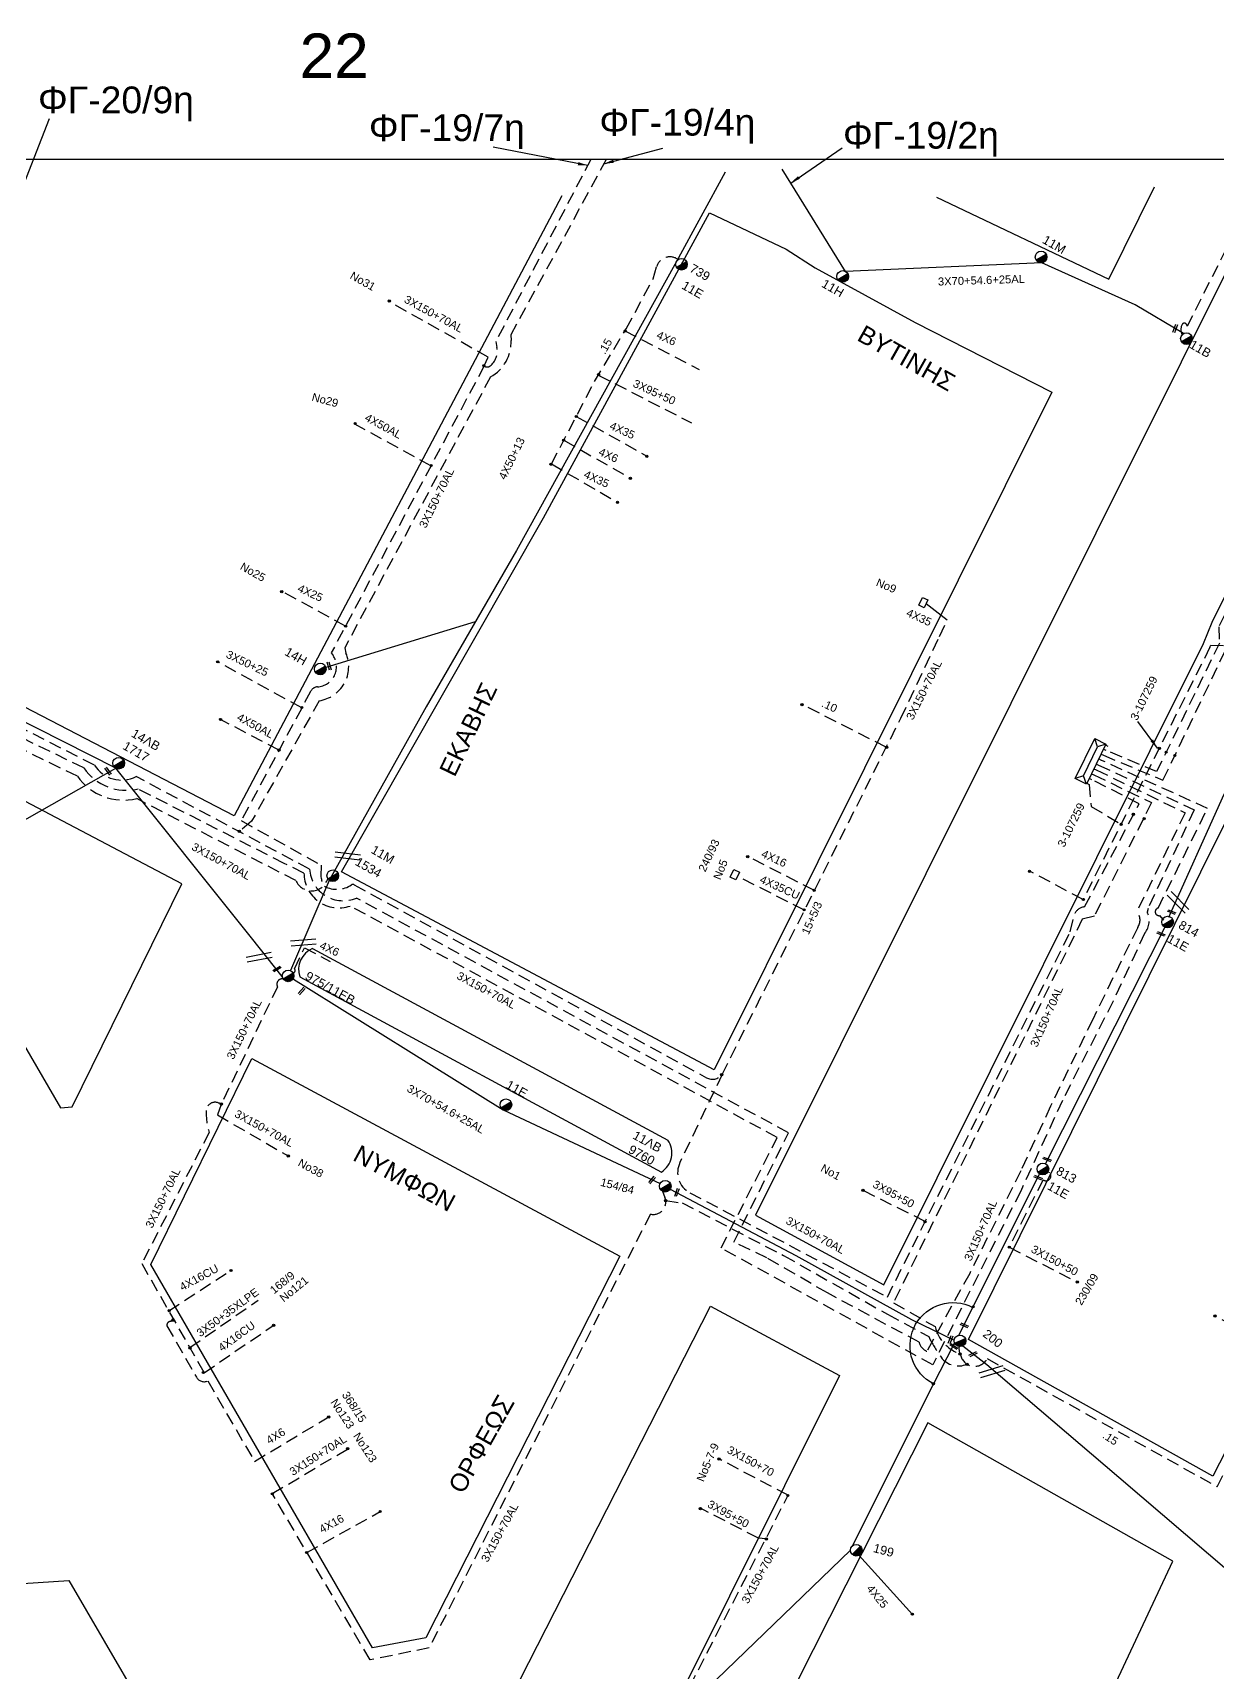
# Model space of a CAD drawing. Header units: millimetres. Extents: x 2662 to 4998, y 438 to 1235.
# Drawn here: x 4414.9 to 4535.3, y 1061.9 to 1228.6 of the extents above; entities that cross this region are included whole.
import ezdxf

# ---------------------------------------------------------------- set-up
doc = ezdxf.new("R2010")
doc.units = ezdxf.units.MM
doc.linetypes.add('DASHED', pattern=[19.05, 12.7, -6.35])
for name, color, linetype in [('Pillar OTE', 7, 'Continuous'), ('Άγνωστα', 7, 'Continuous'), ('Γυμνά εναέρια ΧΤ (3Φ)   4x35CU', 7, 'Continuous'), ('Γυμνά εναέρια ΧΤ και ΦΟΠ (3Φ)   4x50+16AL', 7, 'Continuous'), ('Εναέρια παροχή ΧΤ 4x16', 7, 'SYN_LINE'), ('Επιγραφές - Σχήματα', 7, 'Continuous'), ('Επιτοίχιο Κουτί', 7, 'Continuous'), ('Καλωδια ΧΤ    3Χ95+50', 7, 'DASHED'), ('Καλώδια ΧΤ   3x150+50CU', 7, 'DASHED'), ('Καλώδια ΧΤ   3x150+70 XLPE', 7, 'DASHED'), ('Καλώδια ΧΤ   3x150+70AL', 7, 'DASHED'), ('Καλώδια ΧΤ   3x150AL+50CU', 7, 'DASHED'), ('Καλώδια ΧΤ   4x50AL', 7, 'DASHED'), ('Μηχανική τομή', 7, 'Continuous'), ('Στύλος ΦΜ', 7, 'Continuous'), ('Στύλος ΦΜ @ 1', 7, 'Continuous'), ('Συνδέσεις', 7, 'Continuous'), ('Συνεστραμμένα ΧΤ   3x70+54.6+25 AL', 7, 'SYN_LINE'), ('Τομή', 7, 'Continuous'), ('Υποσταθμός πόλεως', 7, 'Continuous'), ('Υπόβαθρο ΔΕΗ', 7, 'Continuous'), ('Υπόγεια Καλώδια Δικτύου ΧΤ   .10', 7, 'DASHED'), ('Υπόγεια καλώδια Παροχών ΧΤ   .15', 7, 'DASHED'), ('Υπόγεια καλώδια Παροχών ΧΤ   4x16CU', 7, 'DASHED'), ('Υπόγεια καλώδια Παροχών ΧΤ   4x25', 7, 'DASHED'), ('Υπόγεια καλώδια Παροχών ΧΤ   4x6', 7, 'DASHED'), ('Υπόγειο καλώδιο Μέσης Τάσης 20KV', 7, 'Continuous')]:
    doc.layers.add(name, color=color, linetype=linetype)
doc.styles.add('arial', font='ARIAL.TTF')
doc.styles.get("Standard").update_dxf_attribs({"font": 'ARIAL.TTF'})
doc.linetypes.add('SYN_LINE', pattern='A,0.5,-0.0001,["/\\/\\/\\/",Standard,S=0.1,R=0,X=0,Y=-0.05],-0.25', length=0.7501)
doc.dimstyles.new('ISO-25', dxfattribs={"dimtxt": 2.5, "dimasz": 2.5, "dimexe": 1.25, "dimexo": 0.625, "dimtad": 1, "dimtxsty": 'Standard', "dimcen": 2.5, "dimadec": 0, "dimazin": 0, "dimtfac": 1, "dimtmove": 0, "dimatfit": 3, "dimfxl": 1, "dimarcsym": 0})

# ---------------------------------------------------------------- blocks, each defined once
blk = doc.blocks.new('ΤΟΜΗ')
at = {"layer": 'Τομή', "ltscale": 40}
for p, q in [((-5.68, 0), (5.68, 0)), ((5.68, -2.33), (-5.68, -2.33))]:
    blk.add_line(p, q, dxfattribs=at)
blk = doc.blocks.new('ΜΗΧΑΝΙΚΗ ΤΟΜΗ')
at = {"layer": 'Μηχανική τομή', "ltscale": 40}
for p, q in [((-1.89, 0.78), (1.89, 0.78)), ((1.89, 0), (-1.89, 0))]:
    blk.add_line(p, q, dxfattribs=at)
blk = doc.blocks.new('ΥΠΑΡΧΩΝ ΤΣΙΜΕΝΤΕΝΙΟΣ ΣΤΥΛΟΣ')
at = {"layer": 'Στύλος ΦΜ'}
blk.add_hatch(color=7, dxfattribs=at).paths.add_polyline_path([(-1.29, -2.28, 0.574793), (2.62, 0, 0.268822), (1.3, 2.27)])
at = {"layer": 'Στύλος ΦΜ', "color": 7}
blk.add_line((-1.29, -2.28), (1.3, 2.27), dxfattribs=at)
blk.add_circle((0, 0), 2.62, dxfattribs=at)
at = {"layer": 'Στύλος ΦΜ', "flags": 4}
for tag, p in [('ΑΡΙΘΜΟΣ', (-4.68, 8.05)), ('ΤΥΠΟΣ', (-4.91, 3.03))]:
    blk.add_attdef(tag, p, '', height=4, dxfattribs=at)
blk = doc.blocks.new('_ΣΥΝΔΕΣΗ')
at = {"layer": 'Συνδέσεις', "linetype": 'SYN_LINE', "ltscale": 40}
blk.add_hatch(color=256, dxfattribs=at).paths.add_polyline_path([(0.5, -0.01, 1), (-0.5, -0.01, 1)])
at = {"layer": 'Συνδέσεις'}
blk.add_circle((0, -0.01), 0.5, dxfattribs=at)
blk = doc.blocks.new('ΕΠΙΤΟΙΧΙΟ ΚΟΥΤΙ')
at = {"layer": 'Επιτοίχιο Κουτί', "ltscale": 40}
blk.add_lwpolyline([(-2.06, 1.35), (1.86, 1.35), (1.86, -1.39), (-2.06, -1.39)], close=True, dxfattribs=at)
blk = doc.blocks.new('ΥΠΟΣΤΑΘΜΟΣ ΠΟΛΕΩΣ 9 ΑΝΑΧΩΡΗΣΕΩΝ')
at = {"layer": 'Υποσταθμός πόλεως', "ltscale": 40}
for p, q in [((-9.63, -2.82), (-9.63, -4)), ((-7.12, -2.82), (-7.12, -4)), ((-4.84, -2.82), (-4.84, -4)), ((-2.36, -2.82), (-2.36, -4)), ((0.09, -2.82), (0.09, -4)), ((2.55, -2.82), (2.55, -4)), ((5.02, -2.82), (5.02, -4)), ((7.48, -2.82), (7.48, -4)), ((9.61, -2.82), (9.61, -4))]:
    blk.add_line(p, q, dxfattribs=at)
blk.add_lwpolyline([(-10.02, 2.82), (10.02, 2.82), (10.02, -2.82), (-10.02, -2.82)], close=True, dxfattribs=at)
for points in [[(-7.21, 0), (-10.02, 2.82)], [(-10.02, -2.82), (-7.21, 0)], [(-7.21, 0), (7.21, 0)], [(7.21, 0), (10.02, 2.82)], [(10.02, -2.82), (7.21, 0)]]:
    blk.add_lwpolyline(points, dxfattribs=at)
at = {"layer": 'Υποσταθμός πόλεως', "linetype": 'SYN_LINE', "ltscale": 40, "flags": 1}
for tag, p in [('ΜΕΤΑΣΧΗΜΑΤΙΣΜΟΣ', (10.79, 1.71)), ('ΙΣΧΥΣ', (10.77, -1.08)), ('ΑΡΙΘΜΟΣ', (10.89, -3.8))]:
    blk.add_attdef(tag, p, '', height=1.8, dxfattribs=at)

msp = doc.modelspace()

# ---------------------------------------------------------------- hatches: boundary and pattern name
at = {"layer": 'Pillar OTE', "ltscale": 40}
h = msp.add_hatch(color=256, dxfattribs=at)
h.dxf.hatch_style = 1
h.paths.add_polyline_path([(4429.14, 1097.87), (4428.92, 1097.56), (4429.3, 1097.59)])

# ---------------------------------------------------------------- linework, layer by layer
msp.add_lwpolyline([(4429.3, 1097.59), (4428.92, 1097.56), (4429.14, 1097.87), (4429.3, 1097.59)], dxfattribs=at)
at = {"layer": 'Άγνωστα', "color": 6}
msp.add_lwpolyline([(4530.36, 1138.67), (4535.84, 1150.8), (4541.05, 1161.64), (4549.18, 1177.59)], dxfattribs=at)
at = {"layer": 'Άγνωστα', "color": 85, "linetype": 'DASHED', "ltscale": 0.1}
for points in [[(4442.21, 1159.93), (4433.75, 1164.57)], [(4493.32, 1139.37), (4486.51, 1142.83)]]:
    msp.add_lwpolyline(points, dxfattribs=at)
at = {"layer": 'Άγνωστα', "color": 2}
for points in [[(4517.83, 1113.6), (4530.24, 1138.17)], [(4508.98, 1096.12), (4517.3, 1112.67)], [(4506.39, 1091.05), (4508.59, 1095.38)]]:
    msp.add_lwpolyline(points, dxfattribs=at)
at = {"layer": 'Άγνωστα', "color": 7}
msp.add_lwpolyline([(4506.47, 1091.2), (4506.1, 1091.42, -0.95848), (4510.42, 1099, 0.185194)], format="xyb", dxfattribs=at)
at = {"layer": 'Άγνωστα', "color": 2, "linetype": 'DASHED', "ltscale": 0.1}
msp.add_lwpolyline([(4489.4, 1075.48), (4488.64, 1075.55), (4482.74, 1078.58)], dxfattribs=at)
at = {"layer": 'Γυμνά εναέρια ΧΤ και ΦΟΠ (3Φ)   4x50+16AL', "color": 133}
for points in [[(4440.24, 1132.65), (4437.09, 1136.56), (4423.31, 1153.8), (4380.5, 1175.46)], [(4386.21, 1133.25), (4398.75, 1139.9), (4423.31, 1153.8)]]:
    msp.add_lwpolyline(points, dxfattribs=at)
at = {"layer": 'Γυμνά εναέρια ΧΤ και ΦΟΠ (3Φ)   4x50+16AL', "color": 151, "ltscale": 0.1}
msp.add_lwpolyline([(4445.01, 1142.4), (4441.07, 1133.24)], dxfattribs=at)
at = {"layer": 'Γυμνά εναέρια ΧΤ και ΦΟΠ (3Φ)   4x50+16AL', "color": 2}
for points in [[(4498.2, 1074.77), (4506.39, 1091.05)], [(4481.46, 1058.37), (4498.02, 1074.31)]]:
    msp.add_lwpolyline(points, dxfattribs=at)
at = {"layer": 'Εναέρια παροχή ΧΤ 4x16', "color": 85, "linetype": 'DASHED', "ltscale": 0.1}
msp.add_lwpolyline([(4494.33, 1141.37), (4487.54, 1144.85)], dxfattribs=at)
at = {"layer": 'Επιγραφές - Σχήματα'}
msp.add_lwpolyline([(4901.44, 1215.67), (4901.44, 1215.67), (3912.5, 1215.67), (3912.5, 717.65), (4901.44, 717.58)], dxfattribs=at)
at = {"layer": 'Καλωδια ΧΤ    3Χ95+50', "color": 85, "linetype": 'DASHED', "ltscale": 0.1}
msp.add_lwpolyline([(4505.6, 1107.73), (4499.21, 1110.91)], dxfattribs=at)
at = {"layer": 'Καλώδια ΧΤ   3x150+50CU', "color": 2, "linetype": 'DASHED', "ltscale": 0.1}
msp.add_lwpolyline([(4529.85, 1138.37), (4529.46, 1138.82, -0.954482), (4529.27, 1139.59), (4534.3, 1149.72), (4523.47, 1154.63)], format="xyb", dxfattribs=at)
at = {"layer": 'Καλώδια ΧΤ   3x150+70AL', "color": 5, "linetype": 'DASHED', "ltscale": 0.1}
msp.add_lwpolyline([(4444.86, 1142.58, -0.700196), (4441.62, 1142.38), (4425.44, 1150.72, -0.305577), (4419.4, 1152.99), (4406.86, 1159.09, -0.154103), (4402.42, 1161.75), (4380.26, 1172.96, -0.437599), (4378.5, 1174.88), (4365.92, 1180.66, -0.456309), (4363.9, 1180.44), (4345.81, 1188.75, -0.186026), (4342.72, 1190.52), (4334.42, 1194.87), (4339.85, 1204.93, -0.280642), (4341.89, 1208.7), (4346.41, 1217.07)], format="xyb", dxfattribs=at)
at = {"layer": 'Καλώδια ΧΤ   3x150+70AL', "color": 27, "ltscale": 0.1}
for points in [[(4473.17, 1215.67), (4463.47, 1197.87), (4463.49, 1197.3, -0.285892), (4461.41, 1193.58), (4446.58, 1166.04), (4446.71, 1165.51, -0.49208), (4443.99, 1160.67), (4437.12, 1148.43), (4435.85, 1147.37)], [(4522.98, 1153.64), (4532.02, 1149.27), (4527.11, 1139.22, -0.354042), (4527.2, 1137.62), (4522.63, 1128.28), (4518.35, 1119.46), (4515.31, 1112.88), (4510.12, 1102.45), (4505.78, 1094.53, -0.228439), (4504.97, 1095.47), (4495.66, 1100.47), (4489.51, 1104.03), (4486.15, 1105.64), (4491.7, 1116.74), (4447.78, 1140.61, -0.518115), (4443.02, 1143.54), (4425.38, 1152.96, -0.388949), (4421.13, 1154.13), (4408.37, 1160.62, -0.517607), (4404.64, 1163.97), (4391.94, 1170.53), (4394.76, 1175.81), (4394.76, 1175.81)]]:
    msp.add_lwpolyline(points, format="xyb", dxfattribs=at)
at = {"layer": 'Καλώδια ΧΤ   3x150+70AL', "color": 85, "ltscale": 0.1}
for points in [[(4471.6, 1215.67), (4461.94, 1197.18), (4462.06, 1196.57, -0.279549), (4461.37, 1194.7, -0.34906), (4460.77, 1194.7, -0.482514)], [(4460.77, 1194.7), (4445.22, 1165.54), (4445.41, 1165.25, -0.573181), (4443.83, 1162.08, 0.268625), (4443.11, 1161.6), (4436.06, 1148.48), (4444.19, 1143.95), (4444.2, 1143.55, 0.196386), (4444.52, 1141.8, 0.269713), (4447.27, 1141.95, -0.393635), (4447.55, 1141.94), (4483.37, 1122.34, 0.372938), (4484.95, 1122.68), (4494.37, 1141.45), (4503.11, 1158.88), (4507.05, 1167.2), (4507.84, 1168.87)], [(4484.95, 1122.68), (4480.66, 1113.72, 0.403958), (4481.67, 1110.66), (4501.75, 1100.04), (4520.35, 1137.18), (4520.81, 1139.03, -0.259537), (4521.81, 1139.72), (4527.35, 1150.18), (4522.51, 1152.67)]]:
    msp.add_lwpolyline(points, format="xyb", dxfattribs=at)
at = {"layer": 'Καλώδια ΧΤ   3x150+70AL', "color": 30, "ltscale": 0.1}
msp.add_lwpolyline([(4523.72, 1155.13), (4529.77, 1152.59), (4536.58, 1166.73), (4536.4, 1167.82), (4542.59, 1181.24), (4547.52, 1190.65), (4552.54, 1200.83), (4556.36, 1208.52), (4558.63, 1213.32)], dxfattribs=at)
at = {"layer": 'Καλώδια ΧΤ   3x150+70AL', "color": 62, "ltscale": 0.1}
msp.add_lwpolyline([(4557.67, 1213.34), (4541.85, 1181.43), (4535.45, 1168.19), (4535.51, 1166.52), (4529.13, 1153.46), (4523.96, 1155.63)], dxfattribs=at)
at = {"layer": 'Καλώδια ΧΤ   3x150+70AL', "color": 85, "ltscale": 0.1}
msp.add_lwpolyline([(4460.77, 1194.7), (4461.18, 1195.59), (4451.19, 1201.18)], dxfattribs=at)
at = {"layer": 'Καλώδια ΧΤ   3x150+70AL', "color": 1, "ltscale": 0.1}
msp.add_lwpolyline([(4523.23, 1154.13), (4532.95, 1149.59), (4528.26, 1139.55), (4528.17, 1139.19, -0.283324), (4527.94, 1137.06), (4524.7, 1130.12), (4519.55, 1120.04), (4515.31, 1110.83), (4506.36, 1093.15), (4484.84, 1105.05), (4490.56, 1116.26), (4447.13, 1139.8, -0.515066), (4442.44, 1143.15), (4440.44, 1144.13), (4425.58, 1151.7, -0.309705), (4420.06, 1153.84), (4407.41, 1159.98, -0.256701), (4403.18, 1162.81), (4403.18, 1162.81), (4391.29, 1168.83, -0.273468), (4390.01, 1169.06), (4380.92, 1173.66, 0.497257), (4381.77, 1177.75)], format="xyb", dxfattribs=at)
at = {"layer": 'Καλώδια ΧΤ   3x150+70AL', "color": 151, "ltscale": 0.1}
for points in [[(4522.74, 1153.13), (4528.6, 1150.31), (4522.8, 1138.78), (4521.57, 1138.45), (4502.37, 1099.47), (4506.61, 1097.05), (4506.69, 1096.77, 0.240038), (4509.15, 1094.29, 0.161347)], [(4440.32, 1132.39, 0.611893), (4439.74, 1131.6), (4434.03, 1119.63)], [(4434.03, 1119.63), (4433.81, 1119.75, 0.547726), (4432.51, 1119, 0.089831), (4432.8, 1116.79), (4425.95, 1103.45), (4432.28, 1092.36)], [(4478.89, 1110.81), (4479.14, 1110.17, -0.613037), (4477.66, 1108.49), (4455.16, 1064.39), (4449.16, 1063.17), (4439.21, 1080.08)], [(4479.22, 1109.86), (4480.88, 1109.62), (4491.19, 1104.28), (4501.77, 1098.3), (4505.96, 1096.04), (4506.12, 1095.71, 0.043307), (4507.22, 1093.93, 0.347247), (4509.85, 1093.23, 1726.119229)], [(4509.15, 1094.29), (4509.25, 1093.98, 0.65918), (4511.9, 1093.79), (4535.29, 1080.77), (4541.95, 1094.47), (4535.05, 1098.12)]]:
    msp.add_lwpolyline(points, format="xyb", dxfattribs=at)
for points in [[(4434.03, 1119.63), (4433.64, 1118.56), (4440.89, 1114.37)], [(4439.21, 1080.08), (4446.92, 1084.62)]]:
    msp.add_lwpolyline(points, dxfattribs=at)
at = {"layer": 'Καλώδια ΧΤ   3x150+70AL', "color": 2, "ltscale": 0.1}
msp.add_lwpolyline([(4491.67, 1079.9), (4484.58, 1083.63)], dxfattribs=at)
msp.add_lwpolyline([(4481.15, 1059.04), (4481.39, 1059.16, 0.383121), (4481.67, 1059.95, -0.193571), (4481.67, 1060.48), (4491.67, 1079.9)], format="xyb", dxfattribs=at)
at = {"layer": 'Καλώδια ΧΤ   3x150+70AL', "color": 151, "ltscale": 0.1}
msp.add_arc((4510.39, 1094.82), 1.36, 171.6665, 203.0256, dxfattribs=at)
at = {"layer": 'Καλώδια ΧΤ   3x150AL+50CU', "color": 30, "linetype": 'DASHED', "ltscale": 0.1}
msp.add_lwpolyline([(4539.62, 1213.39), (4532.24, 1198.74), (4532.19, 1198.87, 0.660331), (4531.71, 1198.9, 0.23849), (4531.72, 1197.87, -0.0567)], format="xyb", dxfattribs=at)
at = {"layer": 'Καλώδια ΧΤ   3x150AL+50CU', "color": 6, "linetype": 'DASHED', "ltscale": 0.1}
for points in [[(4522.26, 1152.16), (4522.48, 1149.9), (4525.47, 1148.16)], [(4521.66, 1140.45), (4516.24, 1143.34)]]:
    msp.add_lwpolyline(points, dxfattribs=at)
at = {"layer": 'Καλώδια ΧΤ   3x150AL+50CU', "color": 2, "linetype": 'DASHED', "ltscale": 0.1}
msp.add_lwpolyline([(4518.08, 1112.78), (4518.22, 1112.71, -0.945162), (4517.58, 1111.97), (4514.12, 1105.12), (4521.05, 1101.58)], format="xyb", dxfattribs=at)
at = {"layer": 'Καλώδια ΧΤ   4x50AL', "color": 85, "ltscale": 0.1}
for points in [[(4455.35, 1184.53), (4447.53, 1188.82)], [(4439.91, 1155.64), (4433.82, 1158.83)]]:
    msp.add_lwpolyline(points, dxfattribs=at)
at = {"layer": 'Συνεστραμμένα ΧΤ   3x70+54.6+25 AL', "color": 30, "ltscale": 10}
msp.add_lwpolyline([(4531.86, 1197.98), (4526.93, 1200.92), (4517.45, 1205.19), (4497.5, 1204.31), (4491.06, 1214.69)], dxfattribs=at)
at = {"layer": 'Συνεστραμμένα ΧΤ   3x70+54.6+25 AL', "color": 151, "linetype": 'SYN_LINE', "ltscale": 10}
msp.add_lwpolyline([(4440.83, 1132.69), (4462.68, 1119.09), (4478.64, 1111.58)], dxfattribs=at)
at = {"layer": 'Συνεστραμμένα ΧΤ   3x70+54.6+25 AL', "color": 173, "ltscale": 10}
msp.add_lwpolyline([(4509.43, 1095.09), (4511.88, 1093.2), (4525.28, 1081.75), (4541.19, 1068.17)], dxfattribs=at)
at = {"layer": 'Υπόβαθρο ΔΕΗ'}
for points in [[(4468.65, 1211.98), (4435.33, 1148.98), (4392.68, 1171.1), (4414.09, 1211.48)], [(4540.26, 1212.38), (4488.34, 1108.36), (4501.41, 1101.29), (4533.89, 1166.48), (4534.79, 1168.66), (4556.29, 1211.76), (4554.49, 1212.23)], [(4506.75, 1211.86), (4524.27, 1203.51), (4528.9, 1212.9)], [(4483.66, 1210.26), (4491.48, 1206.56), (4494.41, 1204.66), (4504.58, 1199.11), (4518.48, 1192.04), (4494.69, 1144.3), (4484.15, 1123.16), (4446.26, 1143.29), (4466.79, 1179.25), (4483.66, 1210.26)], [(4565.12, 1206.65), (4576.19, 1199.72), (4590.14, 1191.2), (4573.68, 1157.88), (4570.04, 1150.52), (4534.85, 1081.85), (4510.01, 1095.75), (4565.12, 1206.65)], [(4417.68, 1119.29), (4418.88, 1119.37), (4430.01, 1142.05), (4396.19, 1159.84), (4394.34, 1159.43), (4417.68, 1119.29)], [(4443.32, 1135.49), (4479.45, 1116)], [(4442.01, 1132.59), (4478.78, 1112.76)], [(4454.82, 1065.4), (4449.4, 1064.41), (4426.86, 1103.36), (4437.15, 1124.31), (4474.54, 1104.2), (4454.82, 1065.4)], [(4483.77, 1099.13), (4496.87, 1092.06), (4468.94, 1036.01), (4463.69, 1035.97), (4457.4, 1047.42), (4483.77, 1099.13)], [(4530.79, 1073.21), (4505.88, 1087.26), (4472.52, 1021.25), (4479.16, 1008.02), (4494.81, 1000.82), (4500.79, 1012.49), (4507.62, 1025.48), (4517.72, 1045.35), (4530.79, 1073.21)], [(4410.7, 1070.74), (4418.52, 1071.23), (4440.58, 1033.41), (4434.01, 1021.72), (4396.84, 1040.69), (4410.7, 1070.74)]]:
    msp.add_lwpolyline(points, dxfattribs=at)
for centre, radius, start, end in [((4444.22, 1133.34), 2.33, 112.6725, 198.589), ((4477.52, 1114.71), 2.32, 302.8591, 33.7818)]:
    msp.add_arc(centre, radius, start, end, dxfattribs=at)
at = {"layer": 'Υπόγεια Καλώδια Δικτύου ΧΤ   .10', "color": 85, "ltscale": 0.1}
msp.add_lwpolyline([(4501.63, 1155.93), (4493.13, 1160.27)], dxfattribs=at)
at = {"layer": 'Υπόγεια καλώδια Παροχών ΧΤ   .15', "color": 30, "ltscale": 0.1}
msp.add_lwpolyline([(4467.6, 1184.73), (4471.97, 1193.12), (4475.19, 1198.47), (4477.95, 1203.56), (4478.29, 1204.76, -0.507107), (4480.43, 1205.55, 1.858663)], format="xyb", dxfattribs=at)
at = {"layer": 'Υπόγεια καλώδια Παροχών ΧΤ   .15', "color": 6, "ltscale": 0.1}
msp.add_lwpolyline([(4534.55, 1166.1), (4534.65, 1166.3), (4542.2, 1166.23), (4547.81, 1177.42, -0.306352), (4549.17, 1178.19)], format="xyb", dxfattribs=at)
msp.add_lwpolyline([(4534.55, 1166.1), (4521.66, 1140.45)], dxfattribs=at)
at = {"layer": 'Υπόγεια καλώδια Παροχών ΧΤ   4x16CU', "color": 151, "ltscale": 0.1}
for points in [[(4428.69, 1098.65), (4435.08, 1102.81)], [(4432.28, 1092.36), (4439.4, 1097.21)]]:
    msp.add_lwpolyline(points, dxfattribs=at)
at = {"layer": 'Υπόγεια καλώδια Παροχών ΧΤ   4x16CU', "color": 151, "linetype": 'DASHED', "ltscale": 0.1}
msp.add_lwpolyline([(4442.73, 1074.09), (4450.19, 1078.24)], dxfattribs=at)
at = {"layer": 'Υπόγεια καλώδια Παροχών ΧΤ   4x25', "color": 85, "ltscale": 0.1}
msp.add_lwpolyline([(4446.67, 1168.25), (4440.19, 1171.8)], dxfattribs=at)
at = {"layer": 'Υπόγεια καλώδια Παροχών ΧΤ   4x25', "color": 2, "linetype": 'SYN_LINE', "ltscale": 10}
msp.add_lwpolyline([(4498.86, 1073.8), (4504.3, 1067.79)], dxfattribs=at)
at = {"layer": 'Υπόγεια καλώδια Παροχών ΧΤ   4x6', "color": 30, "ltscale": 0.1}
for points in [[(4475.07, 1198.27), (4482.62, 1194.34)], [(4468.86, 1187.14), (4475.63, 1183.29)]]:
    msp.add_lwpolyline(points, dxfattribs=at)
at = {"layer": 'Υπόγεια καλώδια Παροχών ΧΤ   4x6', "color": 151, "linetype": 'DASHED', "ltscale": 0.1}
for points in [[(4441.32, 1133.03, 0.750553), (4441.48, 1133.41), (4442.48, 1135.56), (4445.11, 1134.16)], [(4428.92, 1097.56, 0.51289), (4428.51, 1097.14), (4431.5, 1091.91, 0.376467), (4432.67, 1091.52), (4437.4, 1083.35), (4444.96, 1087.86)]]:
    msp.add_lwpolyline(points, format="xyb", dxfattribs=at)
at = {"layer": 'Υπόγειο καλώδιο Μέσης Τάσης 20KV', "color": 30}
for points in [[(4485.25, 1214.38), (4480.3, 1205.32), (4464.06, 1175.93), (4454.88, 1160.06), (4445.05, 1142.47)], [(4459.86, 1168.67), (4444.66, 1164.06)]]:
    msp.add_lwpolyline(points, dxfattribs=at)
at = {"layer": 'Υπόγειο καλώδιο Μέσης Τάσης 20KV', "color": 30, "linetype": 'DASHED', "ltscale": 0.1}
for points in [[(4472.36, 1193.77), (4481.83, 1188.92)], [(4470.12, 1189.57), (4477.38, 1185.49)], [(4467.6, 1184.73), (4474.41, 1180.79)]]:
    msp.add_lwpolyline(points, dxfattribs=at)
at = {"layer": 'Υπόγειο καλώδιο Μέσης Τάσης 20KV', "color": 85}
msp.add_lwpolyline([(4507.84, 1168.87), (4505.7, 1170.52)], dxfattribs=at)
at = {"layer": 'Υπόγειο καλώδιο Μέσης Τάσης 20KV', "color": 62, "linetype": 'SYN_LINE', "ltscale": 10}
msp.add_lwpolyline([(4479.68, 1111.02), (4492.43, 1104.27), (4504.22, 1097.76), (4508.55, 1095.68)], dxfattribs=at)
at = {"layer": 'Υπόγειο καλώδιο Μέσης Τάσης 20KV', "color": 151, "linetype": 'DASHED', "ltscale": 0.1}
msp.add_lwpolyline([(4430.83, 1094.91), (4437.78, 1099.72)], dxfattribs=at)

# ---------------------------------------------------------------- block references
at = {"layer": 'Επιτοίχιο Κουτί', "xscale": 0.225991494914954, "yscale": 0.225991494914954, "zscale": 0.225991494914954, "rotation": 64.79345250188207}
for p in [(4505.42, 1170.66), (4486.25, 1143.01)]:
    msp.add_blockref('ΕΠΙΤΟΙΧΙΟ ΚΟΥΤΙ', p, dxfattribs=at)
at = {"layer": 'Μηχανική τομή'}
for p, xscale, yscale, zscale, rotation in [((4530.93, 1198.54), 0.225991494915055, 0.225991494915055, 0.225991494915055, 248.706361095047), ((4444.92, 1164.17), 0.225991494915055, 0.225991494915055, 0.225991494915055, 287.0660809887005), ((4422.44, 1153.45), 0.2259914949150549, 0.2259914949150549, 0.2259914949150549, 305.8903610881165), ((4530.69, 1139.27), 0.225991494915055, 0.225991494915055, 0.225991494915055, 158.706361095047), ((4529.61, 1137.04), 0.225991494915055, 0.225991494915055, 0.225991494915055, 158.706361095047), ((4439.66, 1133.47), 0.2259914949150549, 0.2259914949150549, 0.2259914949150549, 210.2085646928509), ((4442.14, 1131.22), 0.225991494915055, 0.225991494915055, 0.225991494915055, 228.5542160252071), ((4518.03, 1114.12), 0.2259914949150549, 0.2259914949150549, 0.2259914949150549, 157.1950295817195), ((4477.77, 1112.01), 0.225991494915055, 0.225991494915055, 0.225991494915055, 228.5542160252071), ((4517.12, 1112.27), 0.2259914949150549, 0.2259914949150549, 0.2259914949150549, 157.1950295817195), ((4480.28, 1110.72), 0.225991494915055, 0.225991494915055, 0.225991494915055, 249.6619914202982), ((4509.6, 1097.25), 0.2259914949150549, 0.2259914949150549, 0.2259914949150549, 157.1950295817195), ((4508.1, 1095.75), 0.225991494915055, 0.225991494915055, 0.225991494915055, 248.706361095047), ((4508.45, 1094.95), 0.225991494915055, 0.225991494915055, 0.225991494915055, 325.3610260370709), ((4510.43, 1094.33), 0.2259914949150549, 0.2259914949150549, 0.2259914949150549, 206.3892905738063)]:
    msp.add_blockref('ΜΗΧΑΝΙΚΗ ΤΟΜΗ', p, dxfattribs=dict(at, xscale=xscale, yscale=yscale, zscale=zscale, rotation=rotation))
at = {"layer": 'Στύλος ΦΜ @ 1', "ltscale": 40}
ref = msp.add_blockref('ΥΠΑΡΧΩΝ ΤΣΙΜΕΝΤΕΝΙΟΣ ΣΤΥΛΟΣ', (4517.38, 1205.77), dxfattribs=dict(at, xscale=0.2259914949150554, yscale=0.2259914949150554, zscale=0.2259914949150554, rotation=330.1757056746846))
ref.add_attrib('ΤΥΠΟΣ', '11M', (4517.43, 1207.25), dxfattribs={"layer": 'Στύλος ΦΜ', "height": 0.904, "rotation": 330.1757, "flags": 4})
ref = msp.add_blockref('ΥΠΑΡΧΩΝ ΤΣΙΜΕΝΤΕΝΙΟΣ ΣΤΥΛΟΣ', (4480.82, 1205.03), dxfattribs=dict(at, xscale=0.2259914949150554, yscale=0.2259914949150554, zscale=0.2259914949150554, rotation=330.1757056746846))
ref.add_attrib('ΤΥΠΟΣ', '739', (4481.56, 1204.34), dxfattribs={"layer": 'Στύλος ΦΜ', "height": 0.904, "rotation": 330.1757, "flags": 4})
ref.add_attrib('ΑΡΙΘΜΟΣ', '11E', (4480.76, 1202.61), dxfattribs={"layer": 'Στύλος ΦΜ', "height": 0.904, "rotation": 330.1757, "flags": 4})
ref = msp.add_blockref('ΥΠΑΡΧΩΝ ΤΣΙΜΕΝΤΕΝΙΟΣ ΣΤΥΛΟΣ', (4497.21, 1203.79), dxfattribs=dict(at, xscale=0.2259914949150554, yscale=0.2259914949150554, zscale=0.2259914949150554, rotation=330.1757056746846))
ref.add_attrib('ΤΥΠΟΣ', '11H', (4494.98, 1202.79), dxfattribs={"layer": 'Στύλος ΦΜ', "height": 0.904, "rotation": 330.1757, "flags": 4})
ref = msp.add_blockref('ΥΠΑΡΧΩΝ ΤΣΙΜΕΝΤΕΝΙΟΣ ΣΤΥΛΟΣ', (4532.16, 1197.47), dxfattribs=dict(at, xscale=0.2259914949150554, yscale=0.2259914949150554, zscale=0.2259914949150554, rotation=330.1757056746846))
ref.add_attrib('ΤΥΠΟΣ', '11B', (4532.38, 1196.6), dxfattribs={"layer": 'Στύλος ΦΜ', "height": 0.904, "rotation": 330.1757, "flags": 4})
ref = msp.add_blockref('ΥΠΑΡΧΩΝ ΤΣΙΜΕΝΤΕΝΙΟΣ ΣΤΥΛΟΣ', (4444.1, 1163.89), dxfattribs=dict(at, xscale=0.2259914949150554, yscale=0.2259914949150554, zscale=0.2259914949150554, rotation=330.1757056746846))
ref.add_attrib('ΤΥΠΟΣ', '14H', (4440.39, 1165.37), dxfattribs={"layer": 'Στύλος ΦΜ', "height": 0.904, "rotation": 330.1757, "flags": 4})
ref = msp.add_blockref('ΥΠΑΡΧΩΝ ΤΣΙΜΕΝΤΕΝΙΟΣ ΣΤΥΛΟΣ', (4423.6, 1154.31), dxfattribs=dict(at, xscale=0.2259914949150554, yscale=0.2259914949150554, zscale=0.2259914949150554, rotation=330.1757056746846))
ref.add_attrib('ΤΥΠΟΣ', '14ΛB', (4424.8, 1157.07), dxfattribs={"layer": 'Στύλος ΦΜ', "height": 0.904, "rotation": 330.1757, "flags": 4})
ref.add_attrib('ΑΡΙΘΜΟΣ', '1717', (4423.93, 1155.81), dxfattribs={"layer": 'Στύλος ΦΜ', "height": 0.904, "rotation": 330.1757, "flags": 4})
ref = msp.add_blockref('ΥΠΑΡΧΩΝ ΤΣΙΜΕΝΤΕΝΙΟΣ ΣΤΥΛΟΣ', (4445.37, 1142.88), dxfattribs=dict(at, xscale=0.2259914949150554, yscale=0.2259914949150554, zscale=0.2259914949150554, rotation=330.1757056746846))
ref.add_attrib('ΤΥΠΟΣ', '11Μ', (4449.17, 1145.25), dxfattribs={"layer": 'Στύλος ΦΜ', "height": 0.904, "rotation": 330.1757, "flags": 4})
ref.add_attrib('ΑΡΙΘΜΟΣ', '1534', (4447.56, 1144.03), dxfattribs={"layer": 'Στύλος ΦΜ', "height": 0.904, "rotation": 330.1757, "flags": 4})
ref = msp.add_blockref('ΥΠΑΡΧΩΝ ΤΣΙΜΕΝΤΕΝΙΟΣ ΣΤΥΛΟΣ', (4530.24, 1138.17), dxfattribs=dict(at, xscale=0.2259914949150553, yscale=0.2259914949150553, zscale=0.2259914949150553, rotation=331.0369859136696))
ref.add_attrib('ΤΥΠΟΣ', '814', (4531.26, 1137.59), dxfattribs={"layer": 'Στύλος ΦΜ', "height": 0.904, "rotation": 331.037, "flags": 4})
ref.add_attrib('ΑΡΙΘΜΟΣ', '11E', (4530.1, 1136.2), dxfattribs={"layer": 'Στύλος ΦΜ', "height": 0.904, "rotation": 331.037, "flags": 4})
ref = msp.add_blockref('ΥΠΑΡΧΩΝ ΤΣΙΜΕΝΤΕΝΙΟΣ ΣΤΥΛΟΣ', (4440.83, 1132.7), dxfattribs=dict(at, xscale=0.2259914949150553, yscale=0.2259914949150553, zscale=0.2259914949150553, rotation=331.0369859136696))
ref.add_attrib('ΑΡΙΘΜΟΣ', '975/11EB', (4442.47, 1132.42), dxfattribs={"layer": 'Στύλος ΦΜ', "height": 0.904, "rotation": 331.037, "flags": 4})
ref = msp.add_blockref('ΥΠΑΡΧΩΝ ΤΣΙΜΕΝΤΕΝΙΟΣ ΣΤΥΛΟΣ', (4462.97, 1119.6), dxfattribs=dict(at, xscale=0.2259914949150553, yscale=0.2259914949150553, zscale=0.2259914949150553, rotation=331.0369859136696))
ref.add_attrib('ΑΡΙΘΜΟΣ', '11E', (4462.88, 1121.35), dxfattribs={"layer": 'Στύλος ΦΜ', "height": 0.904, "rotation": 331.037, "flags": 4})
ref = msp.add_blockref('ΥΠΑΡΧΩΝ ΤΣΙΜΕΝΤΕΝΙΟΣ ΣΤΥΛΟΣ', (4479.17, 1111.32), dxfattribs=dict(at, xscale=0.2259914949150553, yscale=0.2259914949150553, zscale=0.2259914949150553, rotation=331.0369859136696))
ref.add_attrib('ΤΥΠΟΣ', '11ΛB', (4475.78, 1116.21), dxfattribs={"layer": 'Στύλος ΦΜ', "height": 0.904, "rotation": 331.037, "flags": 4})
ref.add_attrib('ΑΡΙΘΜΟΣ', '9760', (4475.33, 1114.78), dxfattribs={"layer": 'Στύλος ΦΜ', "height": 0.904, "rotation": 331.037, "flags": 4})
ref = msp.add_blockref('ΥΠΑΡΧΩΝ ΤΣΙΜΕΝΤΕΝΙΟΣ ΣΤΥΛΟΣ', (4517.56, 1113.07), dxfattribs=dict(at, xscale=0.2259914949150553, yscale=0.2259914949150553, zscale=0.2259914949150553, rotation=331.0369859136696))
ref.add_attrib('ΤΥΠΟΣ', '813', (4518.82, 1112.59), dxfattribs={"layer": 'Στύλος ΦΜ', "height": 0.904, "rotation": 331.037, "flags": 4})
ref.add_attrib('ΑΡΙΘΜΟΣ', '11E', (4517.93, 1111.06), dxfattribs={"layer": 'Στύλος ΦΜ', "height": 0.904, "rotation": 331.037, "flags": 4})
ref = msp.add_blockref('ΥΠΑΡΧΩΝ ΤΣΙΜΕΝΤΕΝΙΟΣ ΣΤΥΛΟΣ', (4509.14, 1095.6), dxfattribs=dict(at, xscale=0.2259914949150555, yscale=0.2259914949150555, zscale=0.2259914949150555, rotation=322.0815134333027))
ref.add_attrib('ΤΥΠΟΣ', '200', (4511.37, 1096.13), dxfattribs={"layer": 'Στύλος ΦΜ', "height": 0.904, "rotation": 322.0815, "flags": 4})
ref = msp.add_blockref('ΥΠΑΡΧΩΝ ΤΣΙΜΕΝΤΕΝΙΟΣ ΣΤΥΛΟΣ', (4498.59, 1074.32), dxfattribs=dict(at, xscale=0.2259914949150555, yscale=0.2259914949150555, zscale=0.2259914949150555, rotation=344.9460445734524))
ref.add_attrib('ΤΥΠΟΣ', '199', (4500.24, 1074.15), dxfattribs={"layer": 'Στύλος ΦΜ', "height": 0.904, "rotation": 344.946, "flags": 4})
at = {"layer": 'Συνδέσεις', "xscale": 0.2259914949150555, "yscale": 0.2259914949150555, "zscale": 0.2259914949150555}
for p in [(4451.11, 1201.29), (4475.1, 1198.26), (4460.73, 1194.72), (4472.39, 1193.82), (4447.65, 1188.85), (4470.12, 1189.56), (4468.84, 1187.15), (4477.3, 1185.51), (4455.37, 1184.58), (4467.56, 1184.71), (4475.63, 1183.28), (4474.32, 1180.83), (4440.18, 1171.75), (4446.69, 1168.25), (4433.67, 1164.62), (4442.22, 1159.98), (4493.07, 1160.26), (4433.97, 1158.76), (4439.9, 1155.65), (4501.68, 1155.94), (4529.4, 1155.83), (4530.1, 1155.44), (4530.98, 1155.1), (4525.52, 1148.11), (4526.75, 1149.13), (4527.86, 1148.68), (4435.87, 1147.39), (4487.55, 1144.82), (4516.2, 1143.33), (4494.31, 1141.4), (4521.68, 1140.46), (4493.29, 1139.41), (4484.9, 1122.66), (4434.05, 1119.67), (4440.84, 1114.4), (4479.22, 1109.86), (4499.27, 1110.9), (4505.59, 1107.7), (4514.15, 1105.12), (4435.02, 1102.75), (4521.06, 1101.59), (4428.74, 1098.67), (4510.48, 1099.06), (4535.06, 1098.12), (4439.35, 1097.17), (4430.85, 1094.88), (4509.13, 1094.27), (4509.84, 1093.21), (4432.22, 1092.38), (4506.43, 1091.25), (4444.96, 1087.86), (4446.88, 1084.64), (4484.64, 1083.6), (4439.23, 1080.05), (4491.63, 1079.88), (4450.19, 1078.25), (4482.74, 1078.54), (4489.45, 1075.45), (4442.72, 1074.09), (4504.3, 1067.82)]:
    msp.add_blockref('_ΣΥΝΔΕΣΗ', p, dxfattribs=at)
at = {"layer": 'Τομή'}
for p, xscale, yscale, zscale, rotation in [((4446.9, 1145.14), 0.2259914949150555, 0.2259914949150555, 0.2259914949150555, 353.1011655766281), ((4531.49, 1140.35), 0.2259914949150554, 0.2259914949150554, 0.2259914949150554, 314.4487626476372), ((4437.84, 1134.85), 0.2259914949150554, 0.2259914949150554, 0.2259914949150554, 11.02323418919007), ((4442.36, 1136.35), 0.2259914949150554, 0.2259914949150554, 0.2259914949150554, 4.599858160841587), ((4512.31, 1092.71), 0.2259914949150553, 0.2259914949150553, 0.2259914949150553, 16.97404480824278)]:
    msp.add_blockref('ΤΟΜΗ', p, dxfattribs=dict(at, xscale=xscale, yscale=yscale, zscale=zscale, rotation=rotation))
at = {"layer": 'Υποσταθμός πόλεως', "xscale": 0.2259914949152499, "yscale": 0.2259914949152499, "zscale": 0.2259914949152499, "rotation": 63.91216002192271}
msp.add_blockref('ΥΠΟΣΤΑΘΜΟΣ ΠΟΛΕΩΣ 9 ΑΝΑΧΩΡΗΣΕΩΝ', (4522.41, 1154.51), dxfattribs=at)

# ---------------------------------------------------------------- texts
at = {"ltscale": 40, "insert": (4442, 1228.49), "char_height": 4.52, "width": 19.1112, "attachment_point": 1, "style": 'arial'}
msp.add_mtext('22', dxfattribs=at)
at = {"layer": 'Άγνωστα', "ltscale": 40, "attachment_point": 1, "style": 'arial'}
for s, insert, char_height, width, rotation in [('Νο31', (4447.44, 1204.34), 0.814, 62.5458, 330.5769), ('3X95+50', (4476.15, 1193.36), 0.814, 61.9781, 335.4857), ('Νο29', (4443.38, 1191.97), 0.814, 62.5458, 345.1238), ('4X35', (4473.77, 1189.07), 0.814, 61.9781, 335.4857), ('4X50+13', (4462.18, 1183.42), 0.814, 62.5458, 63.8674), ('4X35', (4471.15, 1184.13), 0.814, 61.9781, 335.4857), ('Νο25', (4436.27, 1174.77), 0.814, 62.5458, 330.5769), ('\\pt13.831;Νο9', (4500.84, 1173.13), 0.8136, 61.9781, 337.419), ('4X35', (4503.94, 1170.06), 0.814, 61.9781, 335.4857), ('3X50+25', (4434.79, 1165.83), 0.814, 61.9781, 334.33), ('3-107259', (4526.41, 1158.95), 0.814, 62.5458, 63.8674), ('3-107259', (4519.01, 1146.06), 0.814, 62.5458, 63.8674), ('240/93', (4482.5, 1143.55), 0.814, 61.9781, 64.5216), ('Νο5', (4484.02, 1142.69), 0.814, 61.9781, 68.1841), ('15+5/3', (4493, 1137.14), 0.814, 61.9781, 66.2608), ('Νο38', (4442.14, 1114.16), 0.814, 62.5458, 331.4846), ('Νο1', (4495.28, 1113.61), 0.814, 62.5458, 331.4846), ('154/84', (4472.72, 1112.16), 0.814, 62.5458, 345.5592), ('3X95+50', (4500.57, 1111.98), 0.814, 62.5458, 331.4846), ('3X150+50', (4516.67, 1105.38), 0.814, 62.5458, 331.4846), ('168/9', (4438.88, 1100.94), 0.814, 62.5458, 39.1602), ('Νο121', (4439.87, 1100.12), 0.814, 62.5458, 39.1602), ('230/09', (4520.79, 1099.56), 0.814, 62.5458, 59.3879), ('3X50+35XLPE', (4431.42, 1096.61), 0.8136, 62.5458, 36.1701), ('4X16CU', (4433.62, 1095.12), 0.814, 62.5458, 36.1701), ('368/15', (4446.94, 1090.56), 0.814, 62.5458, 303.2968), ('Νο123', (4445.78, 1089.81), 0.814, 62.5458, 303.2968), ('4X6', (4438.49, 1085.75), 0.814, 62.5458, 31.5464), ('Νο123', (4448.08, 1086.38), 0.814, 62.5458, 303.2968), ('Νο5-7-9', (4482.32, 1081.52), 0.814, 62.5458, 67.1597), ('3X95+50', (4483.77, 1079.46), 0.814, 62.5458, 331.4846)]:
    msp.add_mtext(s, dxfattribs=dict(at, insert=insert, char_height=char_height, width=width, rotation=rotation))
at = {"layer": 'Γυμνά εναέρια ΧΤ (3Φ)   4x35CU', "ltscale": 40, "insert": (4489.04, 1142.96), "char_height": 0.814, "width": 61.9781, "attachment_point": 1, "rotation": 335.4857, "style": 'arial'}
msp.add_mtext('4X35CU', dxfattribs=at)
at = {"layer": 'Εναέρια παροχή ΧΤ 4x16', "ltscale": 40, "char_height": 0.814, "attachment_point": 1, "style": 'arial'}
for insert, width, rotation in [((4489.2, 1145.56), 61.9781, 335.4857), ((4443.88, 1076.73), 62.5458, 28.713)]:
    msp.add_mtext('4X16', dxfattribs=dict(at, insert=insert, width=width, rotation=rotation))
at = {"layer": 'Επιγραφές - Σχήματα', "ltscale": 40, "char_height": 2.712, "width": 19.1112, "attachment_point": 1, "style": 'arial'}
for s, insert in [('ΦΓ-20/9η', (4415.4, 1223.1)), ('ΦΓ-19/7η', (4449.04, 1220.27)), ('ΦΓ-19/4η', (4472.48, 1220.82)), ('ΦΓ-19/2η', (4497.24, 1219.5))]:
    msp.add_mtext(s, dxfattribs=dict(at, insert=insert))
at = {"layer": 'Επιγραφές - Σχήματα', "ltscale": 40, "width": 19.1112, "attachment_point": 1, "style": 'arial'}
for s, insert, char_height, rotation in [('ΒΥΤΙΝΗΣ', (4499.44, 1198.94), 1.808, 330.5683), ('EKABHΣ', (4456.13, 1153.6), 1.808, 64.2606), ('NYM{\\fArial|b0|i0|c204|p34;Ф}ΩN', (4448.15, 1115.6), 1.8079, 331.5699), ('OP{\\fArial|b0|i0|c204|p34;Ф}EΩ{\\H1.0833x;Σ}', (4456.9, 1080.9), 1.8079, 60.6159)]:
    msp.add_mtext(s, dxfattribs=dict(at, insert=insert, char_height=char_height, rotation=rotation))
at = {"layer": 'Καλώδια ΧΤ   3x150+70 XLPE', "ltscale": 40, "insert": (4485.76, 1084.98), "char_height": 0.814, "width": 62.5458, "attachment_point": 1, "rotation": 331.4846, "style": 'arial'}
msp.add_mtext('3X150+70', dxfattribs=at)
at = {"layer": 'Καλώδια ΧΤ   3x150+70AL', "ltscale": 40, "char_height": 0.814, "width": 62.5458, "attachment_point": 1, "style": 'arial'}
for insert, rotation in [((4452.93, 1201.92), 331.4846), ((4454.1, 1178.49), 63.8674), ((4503.62, 1159), 63.1262), ((4431.33, 1146.28), 331.4846), ((4458.28, 1133.17), 331.4846), ((4434.54, 1124.49), 63.8674), ((4516.23, 1125.7), 66.1461), ((4435.69, 1119.14), 331.4846), ((4426.28, 1107.33), 63.8674), ((4509.52, 1103.97), 66.1461), ((4491.74, 1108.27), 331.4846), ((4440.87, 1082.54), 32.5793), ((4460.4, 1073.41), 61.339), ((4486.88, 1069.2), 61.339)]:
    msp.add_mtext('3X150+70AL', dxfattribs=dict(at, insert=insert, rotation=rotation))
at = {"layer": 'Καλώδια ΧΤ   4x50AL', "ltscale": 40, "char_height": 0.814, "width": 62.5458, "attachment_point": 1, "rotation": 331.4846, "style": 'arial'}
for insert in [(4448.93, 1189.91), (4435.93, 1159.45)]:
    msp.add_mtext('4X50AL', dxfattribs=dict(at, insert=insert))
at = {"layer": 'Συνεστραμμένα ΧΤ   3x70+54.6+25 AL', "ltscale": 40, "char_height": 0.8136, "attachment_point": 1, "style": 'arial'}
for insert, width, rotation in [((4506.88, 1203.68), 61.9781, 1.8312), ((4453.23, 1121.71), 62.5458, 330.3926)]:
    msp.add_mtext('3X70+54.6+25AL', dxfattribs=dict(at, insert=insert, width=width, rotation=rotation))
at = {"layer": 'Υπόγεια Καλώδια Δικτύου ΧΤ   .10', "ltscale": 40, "insert": (4495.32, 1160.84), "char_height": 0.814, "width": 61.9781, "attachment_point": 1, "rotation": 335.4857, "style": 'arial'}
msp.add_mtext('.10', dxfattribs=at)
at = {"layer": 'Υπόγεια καλώδια Παροχών ΧΤ   .15', "ltscale": 40, "char_height": 0.814, "attachment_point": 1, "style": 'arial'}
for insert, width, rotation in [((4472.33, 1196.21), 61.9781, 60.2843), ((4523.98, 1086.47), 61.1104, 327.4532)]:
    msp.add_mtext('.15', dxfattribs=dict(at, insert=insert, width=width, rotation=rotation))
at = {"layer": 'Υπόγεια καλώδια Παροχών ΧΤ   4x16CU', "ltscale": 40, "insert": (4429.69, 1101.36), "char_height": 0.814, "width": 62.5458, "attachment_point": 1, "rotation": 28.713, "style": 'arial'}
msp.add_mtext('4X16CU', dxfattribs=at)
at = {"layer": 'Υπόγεια καλώδια Παροχών ΧΤ   4x25', "ltscale": 40, "char_height": 0.814, "attachment_point": 1, "style": 'arial'}
for insert, width, rotation in [((4442.05, 1172.55), 61.9781, 335.4857), ((4500.22, 1070.9), 62.5458, 309.3008)]:
    msp.add_mtext('4X25', dxfattribs=dict(at, insert=insert, width=width, rotation=rotation))
at = {"layer": 'Υπόγεια καλώδια Παροχών ΧΤ   4x6', "ltscale": 40, "char_height": 0.814, "width": 61.9781, "attachment_point": 1, "rotation": 335.4857, "style": 'arial'}
for insert in [(4478.54, 1198.3), (4472.65, 1186.42), (4444.29, 1136.24)]:
    msp.add_mtext('4X6', dxfattribs=dict(at, insert=insert))

# ---------------------------------------------------------------- leaders
at = {"layer": 'Επιγραφές - Σχήματα', "ltscale": 40}
for points in [[(4413.2, 1211.25), (4416.58, 1219.85)], [(4471.29, 1215.07), (4461.66, 1216.94)], [(4472.94, 1215.25), (4478.91, 1216.84)], [(4491.93, 1213.29), (4497.17, 1216.86)], [(4529.22, 1155.83), (4527.23, 1158.56)]]:
    msp.add_leader(points, dimstyle='ISO-25', override={"dimasz": 1, "dimtad": 0}, dxfattribs=at)

doc.saveas('drawing.dxf')
